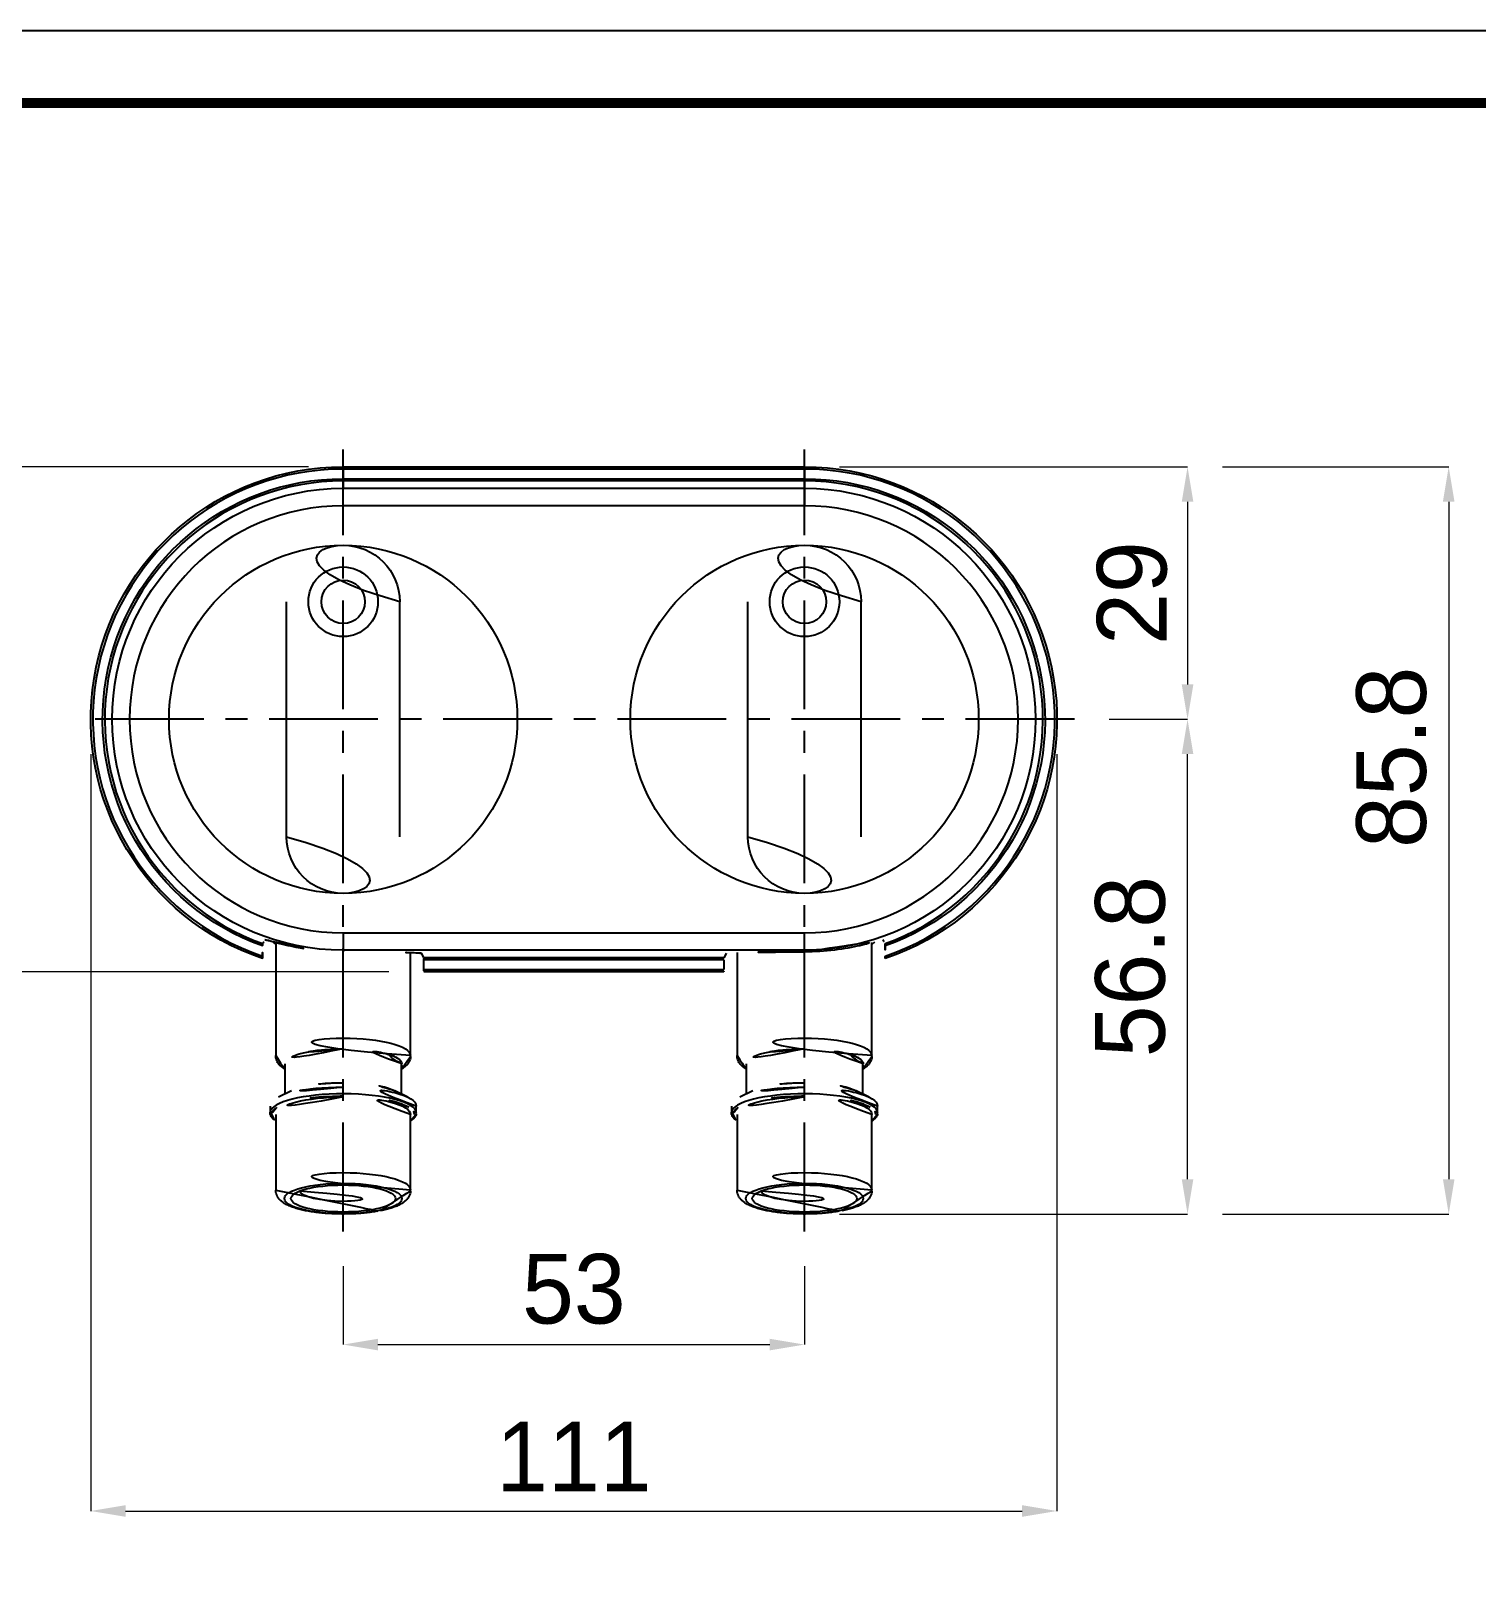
# Model space of a CAD drawing. Extents: x 16296679589 to 16296680075, y -37409616344 to -37409615988.
# Drawn here: x 16296679816.4 to 16296679982.6, y -37409616166.1 to -37409615988.1 of the extents above; entities that cross this region are included whole.
import ezdxf

# ---------------------------------------------------------------- set-up
doc = ezdxf.new("R2010")
doc.units = 0
doc.header["$LTSCALE"] = 10
doc.header["$MEASUREMENT"] = 0
doc.header["$PDMODE"] = 3
doc.header["$PDSIZE"] = -10
doc.linetypes.add('CENTER', pattern=[2, 1.25, -0.25, 0.25, -0.25])
doc.layers.get('0').update_dxf_attribs({"linetype": 'CONTINUOUS'})
doc.layers.get('DEFPOINTS').update_dxf_attribs({"linetype": 'CONTINUOUS'})
doc.layers.add('1', color=7, linetype='CONTINUOUS')
doc.styles.add('Daelim Dimension', font='')
doc.styles.get('Daelim Dimension').set_extended_font_data('나눔고딕')
doc.dimstyles.new('DEFAULT', dxfattribs={"dimscale": 2, "dimtxt": 2, "dimasz": 2, "dimexe": 0, "dimexo": 2, "dimgap": 1, "dimtad": 1, "dimdec": 1, "dimzin": 9, "dimdsep": 46, "dimtxsty": 'Daelim Dimension', "dimcen": 0.5, "dimclrd": 252, "dimclre": 252, "dimclrt": 3, "dimadec": 1, "dimazin": 0, "dimtfac": 1, "dimtdec": 1, "dimtix": 1, "dimtmove": 0, "dimatfit": 3, "dimfxl": 1, "dimtolj": 1, "dimtzin": 1, "dimlwd": 9, "dimlwe": 9, "dimarcsym": 0})

# ---------------------------------------------------------------- blocks, each defined once
blk = doc.blocks.new('*D41')
at = {"color": 5, "lineweight": 9, "transparency": 16777216}
for p, q in [((16296679940.30122, -37409616067.138351), (16296679949.30122, -37409616067.138351)), ((16296679949.30122, -37409616119.977226), (16296679949.30122, -37409616071.138351)), ((16296679909.30122, -37409616123.977226), (16296679949.30122, -37409616123.977226))]:
    blk.add_line(p, q, dxfattribs=at)
at = {"color": 5, "transparency": 16777216}
for points in [[(16296679948.63456, -37409616071.138351), (16296679949.96789, -37409616071.138351), (16296679949.30122, -37409616067.138351)], [(16296679948.63456, -37409616119.977226), (16296679949.96789, -37409616119.977226), (16296679949.30122, -37409616123.977226)]]:
    blk.add_solid(points, dxfattribs=at)
at = {"layer": 'DEFPOINTS', "color": 0, "transparency": 16777216}
for p in [(16296679936.30122, -37409616067.138351), (16296679949.30122, -37409616067.138351), (16296679905.30122, -37409616123.977226)]:
    blk.add_point(p, dxfattribs=at)
at = {"color": 7, "transparency": 16777216, "insert": (16296679942.740431, -37409616095.557793), "char_height": 8, "attachment_point": 5, "rotation": 90, "style": 'Daelim Dimension'}
blk.add_mtext('\\A1;56.8', dxfattribs=at)
blk = doc.blocks.new('*D42')
at = {"color": 5, "lineweight": 9, "transparency": 16777216}
for p, q in [((16296679909.30122, -37409616038.13835), (16296679949.30122, -37409616038.13835)), ((16296679949.30122, -37409616042.13835), (16296679949.30122, -37409616063.13835)), ((16296679945.30122, -37409616067.13835), (16296679949.30122, -37409616067.13835))]:
    blk.add_line(p, q, dxfattribs=at)
at = {"color": 5, "transparency": 16777216}
for points in [[(16296679948.63456, -37409616042.13835), (16296679949.96789, -37409616042.13835), (16296679949.30122, -37409616038.13835)], [(16296679948.63456, -37409616063.13835), (16296679949.96789, -37409616063.13835), (16296679949.30122, -37409616067.13835)]]:
    blk.add_solid(points, dxfattribs=at)
at = {"layer": 'DEFPOINTS', "color": 0, "transparency": 16777216}
for p in [(16296679905.30122, -37409616038.13835), (16296679949.30122, -37409616067.13835), (16296679949.30122, -37409616067.13835)]:
    blk.add_point(p, dxfattribs=at)
at = {"color": 7, "transparency": 16777216, "insert": (16296679942.94644, -37409616052.63835), "char_height": 8, "attachment_point": 5, "rotation": 90, "style": 'Daelim Dimension'}
blk.add_mtext('\\A1;29', dxfattribs=at)
blk = doc.blocks.new('*D43')
at = {"color": 5, "lineweight": 9, "transparency": 16777216}
for p, q in [((16296679953.30122, -37409616038.138351), (16296679979.30122, -37409616038.138351)), ((16296679979.30122, -37409616042.138351), (16296679979.30122, -37409616119.977226)), ((16296679953.30122, -37409616123.977226), (16296679979.30122, -37409616123.977226))]:
    blk.add_line(p, q, dxfattribs=at)
at = {"color": 5, "transparency": 16777216}
for points in [[(16296679978.63455, -37409616042.138351), (16296679979.96788, -37409616042.138351), (16296679979.30122, -37409616038.138351)], [(16296679978.63455, -37409616119.977226), (16296679979.96788, -37409616119.977226), (16296679979.30122, -37409616123.977226)]]:
    blk.add_solid(points, dxfattribs=at)
at = {"layer": 'DEFPOINTS', "color": 0, "transparency": 16777216}
for p in [(16296679949.30122, -37409616038.138351), (16296679949.30122, -37409616123.977226), (16296679979.30122, -37409616123.977226)]:
    blk.add_point(p, dxfattribs=at)
at = {"color": 7, "transparency": 16777216, "insert": (16296679972.740419, -37409616071.509918), "char_height": 8, "attachment_point": 5, "rotation": 90, "style": 'Daelim Dimension'}
blk.add_mtext('\\A1;85.8', dxfattribs=at)
blk = doc.blocks.new('*D44')
at = {"color": 5, "lineweight": 9, "transparency": 16777216}
for p, q in [((16296679823.30122, -37409616071.138351), (16296679823.30122, -37409616158.100273)), ((16296679934.30122, -37409616071.138351), (16296679934.30122, -37409616158.100273)), ((16296679827.30122, -37409616158.100273), (16296679930.30122, -37409616158.100273))]:
    blk.add_line(p, q, dxfattribs=at)
at = {"color": 5, "transparency": 16777216}
for points in [[(16296679827.30122, -37409616157.433601), (16296679827.30122, -37409616158.76693), (16296679823.30122, -37409616158.100273)], [(16296679930.30122, -37409616157.433601), (16296679930.30122, -37409616158.76693), (16296679934.30122, -37409616158.100273)]]:
    blk.add_solid(points, dxfattribs=at)
at = {"layer": 'DEFPOINTS', "color": 0, "transparency": 16777216}
for p in [(16296679823.30122, -37409616067.138351), (16296679934.30122, -37409616067.138351), (16296679934.30122, -37409616158.100273)]:
    blk.add_point(p, dxfattribs=at)
at = {"color": 7, "transparency": 16777216, "insert": (16296679878.80122, -37409616151.831306), "char_height": 8, "attachment_point": 5, "style": 'Daelim Dimension'}
blk.add_mtext('\\A1;111', dxfattribs=at)
blk = doc.blocks.new('*D45')
at = {"color": 5, "lineweight": 9, "transparency": 16777216}
for p, q in [((16296679852.30122, -37409616129.977226), (16296679852.30122, -37409616138.977226)), ((16296679905.30122, -37409616129.977226), (16296679905.30122, -37409616138.977226)), ((16296679856.30122, -37409616138.977226), (16296679901.30122, -37409616138.977226))]:
    blk.add_line(p, q, dxfattribs=at)
at = {"color": 5, "transparency": 16777216}
for points in [[(16296679856.30122, -37409616138.310562), (16296679856.30122, -37409616139.64389), (16296679852.30122, -37409616138.977226)], [(16296679901.30122, -37409616138.310562), (16296679901.30122, -37409616139.64389), (16296679905.30122, -37409616138.977226)]]:
    blk.add_solid(points, dxfattribs=at)
at = {"layer": 'DEFPOINTS', "color": 0, "transparency": 16777216}
for p in [(16296679852.30122, -37409616125.977226), (16296679905.30122, -37409616125.977226), (16296679905.30122, -37409616138.977226)]:
    blk.add_point(p, dxfattribs=at)
at = {"color": 7, "transparency": 16777216, "insert": (16296679878.80122, -37409616132.616707), "char_height": 8, "attachment_point": 5, "style": 'Daelim Dimension'}
blk.add_mtext('\\A1;53', dxfattribs=at)
blk = doc.blocks.new('*D46')
at = {"color": 5, "lineweight": 9, "transparency": 16777216}
for p, q in [((16296679848.30122, -37409616038.13835), (16296679808.30122, -37409616038.13835)), ((16296679808.30122, -37409616042.13835), (16296679808.30122, -37409616092.13835)), ((16296679857.56414, -37409616096.13835), (16296679808.30122, -37409616096.13835))]:
    blk.add_line(p, q, dxfattribs=at)
at = {"color": 5, "transparency": 16777216}
for points in [[(16296679807.63456, -37409616042.13835), (16296679808.96789, -37409616042.13835), (16296679808.30122, -37409616038.13835)], [(16296679807.63456, -37409616092.13835), (16296679808.96789, -37409616092.13835), (16296679808.30122, -37409616096.13835)]]:
    blk.add_solid(points, dxfattribs=at)
at = {"layer": 'DEFPOINTS', "color": 0, "transparency": 16777216}
for p in [(16296679852.30122, -37409616038.13835), (16296679808.30122, -37409616096.13835), (16296679861.56414, -37409616096.13835)]:
    blk.add_point(p, dxfattribs=at)
at = {"color": 7, "transparency": 16777216, "insert": (16296679801.94644, -37409616067.13835), "char_height": 8, "attachment_point": 5, "rotation": 90, "style": 'Daelim Dimension'}
blk.add_mtext('\\A1;58', dxfattribs=at)

msp = doc.modelspace()

# ---------------------------------------------------------------- linework, layer by layer
for p, q in [((16296679845.80122, -37409616080.638351), (16296679845.80122, -37409616053.638351)), ((16296679858.80122, -37409616080.638351), (16296679858.80122, -37409616053.638351)), ((16296679898.80122, -37409616080.638351), (16296679898.80122, -37409616053.638351)), ((16296679911.80122, -37409616080.638351), (16296679911.80122, -37409616053.638351))]:
    msp.add_line(p, q)
at = {"ltscale": 0.5}
msp.add_lwpolyline([(16296679588.76725, -37409616344.220886), (16296680074.84725, -37409616344.220886), (16296680074.84725, -37409615988.06089), (16296679588.76725, -37409615988.06089)], close=True, dxfattribs=at)
at = {"color": 5, "linetype": 'ByBlock', "lineweight": 200, "const_width": 1.12}
msp.add_lwpolyline([(16296679596.5835, -37409616328.970444), (16296680066.9835, -37409616328.970444), (16296680066.9835, -37409615996.330429), (16296679596.5835, -37409615996.330429)], close=True, dxfattribs=at)
for centre, radius in [((16296679852.30122, -37409616067.138351), 20), ((16296679905.30122, -37409616067.138351), 20), ((16296679852.30122, -37409616053.638351), 4), ((16296679905.30122, -37409616053.638351), 4), ((16296679852.30122, -37409616053.638351), 2.5), ((16296679905.30122, -37409616053.638351), 2.5)]:
    msp.add_circle(centre, radius)
for centre, start, end in [((16296679852.30122, -37409616053.638351), 0, 180), ((16296679905.30122, -37409616053.638351), 0, 180), ((16296679852.30122, -37409616080.638351), 180, 0), ((16296679905.30122, -37409616080.638351), 180, 0)]:
    msp.add_arc(centre, 6.5, start, end)
at = {"layer": '1', "color": 1, "linetype": 'CENTER'}
for p, q in [((16296679852.30122, -37409616125.977226), (16296679852.30122, -37409616036.138351)), ((16296679905.30122, -37409616125.977226), (16296679905.30122, -37409616036.138351)), ((16296679936.30122, -37409616067.138351), (16296679821.30122, -37409616067.138351))]:
    msp.add_line(p, q, dxfattribs=at)
at = {"layer": '1', "color": 5, "linetype": 'Continuous'}
for p, q in [((16296679852.30122, -37409616038.138351), (16296679852.30122, -37409616038.388351)), ((16296679905.30122, -37409616038.138351), (16296679905.30122, -37409616038.388351)), ((16296679852.30122, -37409616038.388351), (16296679852.30122, -37409616039.50544)), ((16296679905.30122, -37409616038.388351), (16296679852.30122, -37409616038.388351)), ((16296679852.30122, -37409616039.50544), (16296679852.30122, -37409616039.755363)), ((16296679852.30122, -37409616039.50544), (16296679905.30122, -37409616039.50544)), ((16296679852.30122, -37409616039.755363), (16296679852.30122, -37409616040.60405)), ((16296679905.30122, -37409616039.755363), (16296679852.30122, -37409616039.755363)), ((16296679905.30122, -37409616038.388351), (16296679905.30122, -37409616039.50544)), ((16296679905.30122, -37409616039.50544), (16296679905.30122, -37409616039.755363)), ((16296679905.30122, -37409616039.755363), (16296679905.30122, -37409616040.60405)), ((16296679852.30122, -37409616042.603737), (16296679852.30122, -37409616040.60405)), ((16296679852.30122, -37409616040.60405), (16296679905.30122, -37409616040.60405)), ((16296679905.30122, -37409616040.60405), (16296679905.30122, -37409616042.603737)), ((16296679905.30122, -37409616042.603737), (16296679852.30122, -37409616042.603737)), ((16296679852.30122, -37409616091.672958), (16296679905.30122, -37409616091.672958)), ((16296679852.30122, -37409616091.672958), (16296679852.30122, -37409616093.672653)), ((16296679905.30122, -37409616093.672653), (16296679905.30122, -37409616091.672958)), ((16296679852.30122, -37409616093.672653), (16296679852.30122, -37409616093.865257)), ((16296679905.30122, -37409616093.672653), (16296679852.30122, -37409616093.672653)), ((16296679861.551029, -37409616094.521339), (16296679896.051411, -37409616094.521339)), ((16296679896.04771, -37409616094.771263), (16296679861.554741, -37409616094.771263)), ((16296679905.30122, -37409616093.672653), (16296679905.30122, -37409616093.865257)), ((16296679861.560369, -37409616095.888351), (16296679896.04208, -37409616095.888351))]:
    msp.add_line(p, q, dxfattribs=at)
at = {"layer": '1', "color": 7, "linetype": 'Continuous'}
for p, q in [((16296679852.30122, -37409616038.138351), (16296679905.30122, -37409616038.138351)), ((16296679844.20838, -37409616092.690079), (16296679844.55122, -37409616093.009117)), ((16296679844.55122, -37409616092.796387), (16296679844.55122, -37409616105.775383)), ((16296679913.05122, -37409616105.775383), (16296679913.05122, -37409616092.796387)), ((16296679913.051229, -37409616093.009117), (16296679913.39406, -37409616092.690079)), ((16296679860.05122, -37409616105.775383), (16296679860.05122, -37409616093.942863)), ((16296679861.551029, -37409616094.521339), (16296679861.30088, -37409616094.021004)), ((16296679861.560369, -37409616095.888351), (16296679861.554741, -37409616094.771263)), ((16296679896.04771, -37409616094.771263), (16296679896.04208, -37409616095.888351)), ((16296679896.301559, -37409616094.021004), (16296679896.051411, -37409616094.521339)), ((16296679897.55122, -37409616093.942863), (16296679897.55122, -37409616105.775383)), ((16296679896.0383, -37409616096.138351), (16296679861.56414, -37409616096.138351)), ((16296679845.601219, -37409616106.74131), (16296679845.601219, -37409616110.196098)), ((16296679859.001221, -37409616110.196098), (16296679859.001221, -37409616106.74131)), ((16296679898.601219, -37409616106.74131), (16296679898.601219, -37409616110.196098)), ((16296679912.001221, -37409616110.196098), (16296679912.001221, -37409616106.74131)), ((16296679846.36648, -37409616109.8181), (16296679844.860649, -37409616110.561943)), ((16296679859.741791, -37409616110.561943), (16296679858.23596, -37409616109.8181)), ((16296679899.36648, -37409616109.8181), (16296679897.860649, -37409616110.561943)), ((16296679912.741791, -37409616110.561943), (16296679911.23596, -37409616109.8181)), ((16296679843.90122, -37409616111.570938), (16296679843.90122, -37409616112.343681)), ((16296679844.55122, -37409616112.536873), (16296679844.55122, -37409616121.230202)), ((16296679860.05122, -37409616121.230202), (16296679860.05122, -37409616112.536873)), ((16296679860.70122, -37409616112.343681), (16296679860.70122, -37409616111.570938)), ((16296679896.90122, -37409616111.570938), (16296679896.90122, -37409616112.343681)), ((16296679897.55122, -37409616112.536873), (16296679897.55122, -37409616121.230202)), ((16296679913.05122, -37409616121.230202), (16296679913.05122, -37409616112.536873)), ((16296679913.70122, -37409616112.343681), (16296679913.70122, -37409616111.570938))]:
    msp.add_line(p, q, dxfattribs=at)
at = {"layer": '1', "color": 7, "linetype": 'Continuous', "extrusion": (0, 0, -1)}
for centre, start, end in [((-16296679852.30122, -37409616067.138351), 288.62726626, 90), ((-16296679905.30122, -37409616067.138351), 90, 251.37273374)]:
    msp.add_arc(centre, 29, start, end, dxfattribs=at)
at = {"layer": '1', "color": 5, "linetype": 'Continuous', "extrusion": (0, 0, -1)}
for centre, radius, start, end in [((-16296679852.30122, -37409616067.138351), 27.632913, 289.56487464, 90), ((-16296679905.30122, -37409616067.138351), 27.632913, 90, 250.43512536), ((-16296679852.30122, -37409616067.138351), 26.534301, 270, 90), ((-16296679905.30122, -37409616067.138351), 26.534301, 90, 270)]:
    msp.add_arc(centre, radius, start, end, dxfattribs=at)
at = {"layer": '1', "color": 5, "linetype": 'Continuous'}
for centre, radius, start, end in [((16296679852.30122, -37409616067.138351), 28.75, 90, 251.21265899), ((16296679905.30122, -37409616067.138351), 28.75, 288.78734101, 90), ((16296679852.30122, -37409616067.138351), 24.534605, 90, 270), ((16296679905.30122, -37409616067.138351), 24.534605, 270, 90)]:
    msp.add_arc(centre, radius, start, end, dxfattribs=at)
at = {"layer": '1', "color": 7, "linetype": 'Continuous'}
for centre, start, end in [((16296679852.30122, -37409616067.138351), 90, 250.25756512), ((16296679905.30122, -37409616067.138351), 289.74243488, 90)]:
    msp.add_arc(centre, 27.382989, start, end, dxfattribs=at)
for centre, major_axis, ratio, start_param, end_param in [((16296679852.30122, -37409616094.022362), (9, 0), 0.0174550649, 0.0087266463, 1.5707963268), ((16296679861.550961, -37409616095.021263), (0, 0.5), 0.0087268678, 5.2359877559, 6.2657320147), ((16296679896.051491, -37409616095.021263), (0, 0.5), 0.0087268678, 0.0174532925, 1.0471975512), ((16296679905.30122, -37409616094.022362), (9, 0), 0.0174550649, 1.5707963268, 3.1328660073), ((16296679861.56414, -37409616095.638351), (0, 0.5), 0.0087268678, 2.0943951024, 3.1415926536), ((16296679896.0383, -37409616095.638351), (0, 0.5), 0.0087268678, 3.1415926536, 4.1887902048), ((16296679852.30122, -37409616106.74131), (6.7, 0), 0.2588190451, 1.5707962929, 3.141592374), ((16296679852.30122, -37409616106.74131), (-6.7, 0), 0.2588190451, 3.1415926536, 4.7123889419), ((16296679905.30122, -37409616106.74131), (6.7, 0), 0.2588190451, 1.5707962929, 3.141592374), ((16296679905.30122, -37409616106.74131), (-6.7, 0), 0.2588190451, 3.1415926536, 4.7123889419), ((16296679852.30122, -37409616111.570938), (-8.4, 0), 0.2588190451, 4.7123889625, 6.283185261), ((16296679852.30122, -37409616110.622887), (-6.7, 0), 0.2588190451, 4.7123889465, 5.8006562971), ((16296679852.30122, -37409616111.570938), (8.4, 0), 0.2588190451, 0, 1.5707963328), ((16296679852.30122, -37409616110.622887), (6.7, 0), 0.2588190451, 0.4825288791, 1.5707962929), ((16296679905.30122, -37409616111.570938), (-8.4, 0), 0.2588190451, 4.7123889625, 6.283185261), ((16296679905.30122, -37409616110.622887), (-6.7, 0), 0.2588190451, 4.7123889465, 5.8006562971), ((16296679905.30122, -37409616111.570938), (8.4, 0), 0.2588190451, 0, 1.5707963328), ((16296679905.30122, -37409616110.622887), (6.7, 0), 0.2588190451, 0.4825288791, 1.5707962929), ((16296679852.30122, -37409616112.536873), (7.75, 0), 0.2588190451, 1.5707963112, 3.1415927796), ((16296679852.30122, -37409616112.536873), (8.2, 0), 0.2588190451, 1.5707963002, 2.7650922651), ((16296679852.30122, -37409616112.536873), (7.75, 0), 0.2588190451, 0, 1.570796375), ((16296679852.30122, -37409616112.536873), (-8.2, 0), 0.2588190451, 3.5493124538, 4.7123889538), ((16296679905.30122, -37409616112.536873), (7.75, 0), 0.2588190451, 1.5707963112, 3.1415927796), ((16296679905.30122, -37409616112.536873), (8.2, 0), 0.2588190451, 1.5707963002, 2.7650922651), ((16296679905.30122, -37409616112.536873), (7.75, 0), 0.2588190451, 0, 1.570796375), ((16296679905.30122, -37409616112.536873), (-8.2, 0), 0.2588190451, 3.5493124538, 4.7123889538), ((16296679852.30122, -37409616112.343681), (-8.4, 0), 0.258819045, -0.0187512661, 0), ((16296679852.30122, -37409616112.343681), (8.4, 0), 0.2588190453, -0.018358523, -0.0000000462), ((16296679905.30122, -37409616112.343681), (-8.4, 0), 0.258819045, -0.0187512661, 0), ((16296679905.30122, -37409616112.343681), (8.4, 0), 0.2588190453, -0.018358523, -0.0000000462), ((16296679852.30122, -37409616121.230202), (-5, 0), 0.2588190451, 0.0786382102, 3.0629545404), ((16296679905.30122, -37409616121.230202), (-5, 0), 0.2588190451, 0.0786382102, 3.0629545404)]:
    msp.add_ellipse(centre, major_axis=major_axis, ratio=ratio, start_param=start_param, end_param=end_param, dxfattribs=at)
at = {"layer": '1', "color": 5, "linetype": 'Continuous'}
for centre, major_axis, start_param, end_param in [((16296679852.30122, -37409616105.775383), (7.75, 0), -0.0000980872, 3.1413962276), ((16296679905.30122, -37409616105.775383), (7.75, 0), -0.0000980872, 3.1413962276), ((16296679852.30122, -37409616106.74131), (-6.75, 0), 4.7123889122, 6.4050197641), ((16296679852.30122, -37409616106.74131), (6.75, 0), 0, 1.5707963989), ((16296679905.30122, -37409616106.74131), (-6.75, 0), 4.7123889122, 6.4050197641), ((16296679905.30122, -37409616106.74131), (6.75, 0), 0, 1.5707963989), ((16296679852.30122, -37409616106.74131), (6.75, 0), -0.1218349644, 0), ((16296679905.30122, -37409616106.74131), (6.75, 0), -0.1218349644, 0), ((16296679852.30122, -37409616112.343681), (-8.4, 0), 3.1415926075, 6.2644340411), ((16296679905.30122, -37409616112.343681), (-8.4, 0), 3.1415926075, 6.2644340411), ((16296679852.30122, -37409616112.536873), (8.2, 0), 2.7650925426, 3.4745034272), ((16296679852.30122, -37409616112.536873), (8.2, 0), -0.3329105183, 0), ((16296679852.30122, -37409616112.536873), (-8.2, 0), 3.1415926536, 3.5493125306), ((16296679905.30122, -37409616112.536873), (8.2, 0), 2.7650925426, 3.4745034272), ((16296679905.30122, -37409616112.536873), (8.2, 0), -0.3329105183, 0), ((16296679905.30122, -37409616112.536873), (-8.2, 0), 3.1415926536, 3.5493125306), ((16296679852.30122, -37409616121.230202), (7.75, 0), -0.0000980872, 3.1413962276), ((16296679905.30122, -37409616121.230202), (7.75, 0), -0.0000980872, 3.1413962276)]:
    msp.add_ellipse(centre, major_axis=major_axis, ratio=0.2588190451, start_param=start_param, end_param=end_param, dxfattribs=at)
for centre in [(16296679852.30122, -37409616122.196121), (16296679905.30122, -37409616122.196121)]:
    msp.add_ellipse(centre, major_axis=(6.75, 0), ratio=0.2588190451, dxfattribs=at)
at = {"layer": '1', "color": 7, "linetype": 'Continuous'}
for centre in [(16296679852.30122, -37409616122.196121), (16296679905.30122, -37409616122.196121)]:
    msp.add_ellipse(centre, major_axis=(-6, 0), ratio=0.2588190451, dxfattribs=at)
for points, knots in [([(16296679843.051411, -37409616092.911774), (16296679843.05094, -37409616092.912598), (16296679843.05047, -37409616092.922836), (16296679843.049589, -37409616092.960129), (16296679843.049179, -37409616092.98761), (16296679843.04845, -37409616093.056068), (16296679843.04812, -37409616093.098221), (16296679843.04781, -37409616093.154678), (16296679843.04776, -37409616093.165161), (16296679843.04771, -37409616093.175827)], [0, 0, 0, 0, 0.308120698, 0.308120698, 0.6157519812, 0.6157519812, 0.9309052142, 0.9309052142, 1, 1, 1, 1]), ([(16296679843.301559, -37409616092.469803), (16296679843.32233, -37409616092.433113), (16296679844.318661, -37409616092.778458), (16296679847.61014, -37409616093.521683), (16296679849.92181, -37409616093.865257), (16296679852.30122, -37409616093.865257)], [0, 0, 0, 0, 0.5, 0.5, 1, 1, 1, 1]), ([(16296679905.30122, -37409616093.865257), (16296679907.680759, -37409616093.865257), (16296679909.98877, -37409616093.522324), (16296679913.28204, -37409616092.778999), (16296679914.280109, -37409616092.433113), (16296679914.30088, -37409616092.469803)], [0, 0, 0, 0, 0.5, 0.5, 1, 1, 1, 1]), ([(16296679914.554741, -37409616093.175827), (16296679914.554489, -37409616093.125183), (16296679914.55418, -37409616093.078377), (16296679914.553431, -37409616093.000557), (16296679914.552999, -37409616092.968529), (16296679914.552059, -37409616092.924797), (16296679914.55154, -37409616092.912666), (16296679914.551029, -37409616092.911774)], [0, 0, 0, 0, 0.3316071034, 0.3316071034, 0.6642196373, 0.6642196373, 1, 1, 1, 1]), ([(16296679843.04208, -37409616094.35656), (16296679843.04184, -37409616094.406929), (16296679843.041519, -37409616094.453453), (16296679843.040779, -37409616094.530701), (16296679843.04034, -37409616094.562469), (16296679843.039379, -37409616094.607193), (16296679843.03883, -37409616094.6194), (16296679843.0383, -37409616094.619217)], [0, 0, 0, 0, 0.3251460578, 0.3251460578, 0.6511776725, 0.6511776725, 1, 1, 1, 1]), ([(16296679914.56414, -37409616094.619217), (16296679914.563669, -37409616094.619377), (16296679914.5632, -37409616094.61013), (16296679914.562321, -37409616094.574654), (16296679914.561899, -37409616094.547974), (16296679914.56115, -37409616094.480911), (16296679914.56082, -37409616094.439407), (16296679914.56049, -37409616094.381638), (16296679914.560419, -37409616094.369232), (16296679914.560369, -37409616094.35656)], [0, 0, 0, 0, 0.3045635437, 0.3045635437, 0.6087312534, 0.6087312534, 0.9190457091, 0.9190457091, 1, 1, 1, 1]), ([(16296679844.558229, -37409616105.774933), (16296679844.5555, -37409616105.79818), (16296679844.54409, -37409616105.935371), (16296679844.60088, -37409616106.185883), (16296679844.724119, -37409616106.494583), (16296679844.910339, -37409616106.76902), (16296679845.15024, -37409616107.018417), (16296679845.385969, -37409616107.198311), (16296679845.545071, -37409616107.298767), (16296679845.59539, -37409616107.328827)], [0, 0, 0, 0, 0.0330158672, 0.1957145373, 0.3558234812, 0.5213186179, 0.7016806581, 0.9078952558, 1, 1, 1, 1]), ([(16296679859.00371, -37409616107.330803), (16296679859.016781, -37409616107.323013), (16296679859.157881, -37409616107.237747), (16296679859.389799, -37409616107.074127), (16296679859.66032, -37409616106.809013), (16296679859.861389, -37409616106.52581), (16296679859.992161, -37409616106.218803), (16296679860.053089, -37409616105.96093), (16296679860.045771, -37409616105.814293), (16296679860.04199, -37409616105.776749)], [0, 0, 0, 0, 0.0238737283, 0.2592055911, 0.4564464757, 0.6303783933, 0.7916331446, 0.9471185608, 1, 1, 1, 1]), ([(16296679897.558229, -37409616105.774933), (16296679897.5555, -37409616105.79818), (16296679897.54409, -37409616105.935371), (16296679897.60088, -37409616106.185883), (16296679897.724119, -37409616106.494583), (16296679897.910339, -37409616106.76902), (16296679898.15024, -37409616107.018417), (16296679898.385969, -37409616107.198311), (16296679898.545071, -37409616107.298767), (16296679898.59539, -37409616107.328827)], [0, 0, 0, 0, 0.0330158672, 0.1957145373, 0.3558234812, 0.5213186179, 0.7016806581, 0.9078952558, 1, 1, 1, 1]), ([(16296679912.00371, -37409616107.330803), (16296679912.016781, -37409616107.323013), (16296679912.157881, -37409616107.237747), (16296679912.389799, -37409616107.074127), (16296679912.66032, -37409616106.809013), (16296679912.861389, -37409616106.52581), (16296679912.992161, -37409616106.218803), (16296679913.053089, -37409616105.96093), (16296679913.045771, -37409616105.814293), (16296679913.04199, -37409616105.776749)], [0, 0, 0, 0, 0.0238737283, 0.2592055911, 0.4564464757, 0.6303783933, 0.7916331446, 0.9471185608, 1, 1, 1, 1]), ([(16296679843.91415, -37409616112.290123), (16296679843.90588, -37409616112.33799), (16296679843.897711, -37409616112.467613), (16296679843.965349, -37409616112.678497), (16296679844.10887, -37409616112.908272), (16296679844.30652, -37409616113.105789), (16296679844.468651, -37409616113.226227), (16296679844.543791, -37409616113.276482)], [0, 0, 0, 0, 0.1279148475, 0.3506907343, 0.5769381875, 0.8191475456, 1, 1, 1, 1]), ([(16296679860.05489, -37409616113.279114), (16296679860.06719, -37409616113.27092), (16296679860.187361, -37409616113.189583), (16296679860.386339, -37409616113.028717), (16296679860.576361, -37409616112.792412), (16296679860.6784, -37409616112.57663), (16296679860.68948, -37409616112.446404), (16296679860.688271, -37409616112.396301)], [0, 0, 0, 0, 0.0325201558, 0.3217970656, 0.6114338066, 0.8536475466, 1, 1, 1, 1]), ([(16296679896.91415, -37409616112.290123), (16296679896.90588, -37409616112.33799), (16296679896.897711, -37409616112.467613), (16296679896.965349, -37409616112.678497), (16296679897.10887, -37409616112.908272), (16296679897.30652, -37409616113.105789), (16296679897.468651, -37409616113.226227), (16296679897.543791, -37409616113.276482)], [0, 0, 0, 0, 0.1279148475, 0.3506907343, 0.5769381875, 0.8191475456, 1, 1, 1, 1]), ([(16296679913.05489, -37409616113.279114), (16296679913.06719, -37409616113.27092), (16296679913.187361, -37409616113.189583), (16296679913.386339, -37409616113.028717), (16296679913.576361, -37409616112.792412), (16296679913.6784, -37409616112.57663), (16296679913.68948, -37409616112.446404), (16296679913.688271, -37409616112.396301)], [0, 0, 0, 0, 0.0325201558, 0.3217970656, 0.6114338066, 0.8536475466, 1, 1, 1, 1]), ([(16296679844.558229, -37409616121.229736), (16296679844.5555, -37409616121.252991), (16296679844.54409, -37409616121.390182), (16296679844.60088, -37409616121.640694), (16296679844.724119, -37409616121.949387), (16296679844.910339, -37409616122.223831), (16296679845.15024, -37409616122.473244), (16296679845.45912, -37409616122.708946), (16296679845.853621, -37409616122.935051), (16296679846.337099, -37409616123.145638), (16296679846.893499, -37409616123.333267), (16296679847.498249, -37409616123.494087), (16296679848.142509, -37409616123.630081), (16296679848.822861, -37409616123.74321), (16296679849.534969, -37409616123.83432), (16296679850.27319, -37409616123.903587), (16296679851.030939, -37409616123.950958), (16296679851.80093, -37409616123.976303), (16296679852.575529, -37409616123.979523), (16296679853.34684, -37409616123.960663), (16296679854.10693, -37409616123.919853), (16296679854.84816, -37409616123.857384), (16296679855.563181, -37409616123.773552), (16296679856.14488, -37409616123.684128), (16296679856.48217, -37409616123.621429), (16296679856.601521, -37409616123.597778)], [0, 0, 0, 0, 0.0066764284, 0.0395771552, 0.0719541907, 0.1054204155, 0.1418930074, 0.183593472, 0.2322555365, 0.2859821978, 0.3390880155, 0.3904443844, 0.4405549843, 0.4898637596, 0.5386541461, 0.5871064737, 0.6353413614, 0.6834452099, 0.7314853608, 0.7795199069, 0.8275891248, 0.875749437, 0.9240698813, 0.9726390875, 1, 1, 1, 1]), ([(16296679856.601521, -37409616123.597778), (16296679856.712811, -37409616123.575722), (16296679857.034, -37409616123.508072), (16296679857.53841, -37409616123.38208), (16296679858.09104, -37409616123.208878), (16296679858.59762, -37409616123.007217), (16296679859.035021, -37409616122.779243), (16296679859.389799, -37409616122.528954), (16296679859.66032, -37409616122.263817), (16296679859.861389, -37409616121.980621), (16296679859.992161, -37409616121.673607), (16296679860.053089, -37409616121.415741), (16296679860.045771, -37409616121.269096), (16296679860.04199, -37409616121.231567)], [0, 0, 0, 0, 0.0595288896, 0.175428291, 0.2930075206, 0.4136999554, 0.5391311989, 0.6502409155, 0.7433663366, 0.8254866489, 0.9016215569, 0.9750325279, 1, 1, 1, 1]), ([(16296679897.558229, -37409616121.229736), (16296679897.5555, -37409616121.252991), (16296679897.54409, -37409616121.390182), (16296679897.60088, -37409616121.640694), (16296679897.724119, -37409616121.949387), (16296679897.910339, -37409616122.223831), (16296679898.15024, -37409616122.473244), (16296679898.45912, -37409616122.708946), (16296679898.853621, -37409616122.935051), (16296679899.337099, -37409616123.145638), (16296679899.893499, -37409616123.333267), (16296679900.498249, -37409616123.494087), (16296679901.142509, -37409616123.630081), (16296679901.822861, -37409616123.74321), (16296679902.534969, -37409616123.83432), (16296679903.27319, -37409616123.903587), (16296679904.030939, -37409616123.950958), (16296679904.80093, -37409616123.976303), (16296679905.575529, -37409616123.979523), (16296679906.34684, -37409616123.960663), (16296679907.10693, -37409616123.919853), (16296679907.84816, -37409616123.857384), (16296679908.563181, -37409616123.773552), (16296679909.14488, -37409616123.684128), (16296679909.48217, -37409616123.621429), (16296679909.601521, -37409616123.597778)], [0, 0, 0, 0, 0.0066764284, 0.0395771552, 0.0719541907, 0.1054204155, 0.1418930074, 0.183593472, 0.2322555365, 0.2859821978, 0.3390880155, 0.3904443844, 0.4405549843, 0.4898637596, 0.5386541461, 0.5871064737, 0.6353413614, 0.6834452099, 0.7314853608, 0.7795199069, 0.8275891248, 0.875749437, 0.9240698813, 0.9726390875, 1, 1, 1, 1]), ([(16296679909.601521, -37409616123.597778), (16296679909.712811, -37409616123.575722), (16296679910.034, -37409616123.508072), (16296679910.53841, -37409616123.38208), (16296679911.09104, -37409616123.208878), (16296679911.59762, -37409616123.007217), (16296679912.035021, -37409616122.779243), (16296679912.389799, -37409616122.528954), (16296679912.66032, -37409616122.263817), (16296679912.861389, -37409616121.980621), (16296679912.992161, -37409616121.673607), (16296679913.053089, -37409616121.415741), (16296679913.045771, -37409616121.269096), (16296679913.04199, -37409616121.231567)], [0, 0, 0, 0, 0.0595288896, 0.175428291, 0.2930075206, 0.4136999554, 0.5391311989, 0.6502409155, 0.7433663366, 0.8254866489, 0.9016215569, 0.9750325279, 1, 1, 1, 1])]:
    msp.add_open_spline(points, degree=3, knots=knots, dxfattribs=at)
for points in [[(16296679843.051411, -37409616092.911774), (16296679843.13479, -37409616092.764503), (16296679843.21818, -37409616092.61718), (16296679843.301559, -37409616092.469803)], [(16296679914.30088, -37409616092.469803), (16296679914.38426, -37409616092.61718), (16296679914.467649, -37409616092.764503), (16296679914.551029, -37409616092.911774)], [(16296679914.554741, -37409616093.175827), (16296679914.55661, -37409616093.569633), (16296679914.558491, -37409616093.963188), (16296679914.560369, -37409616094.35656)], [(16296679843.04208, -37409616094.35656), (16296679843.043961, -37409616093.963188), (16296679843.04583, -37409616093.569633), (16296679843.04771, -37409616093.175827)]]:
    msp.add_open_spline(points, degree=3, dxfattribs=at)

# ---------------------------------------------------------------- dimensions: what is measured, and where the dimension line sits
for base, p1, p2, picture, middle in [((16296679808.30122, -37409616096.138351), (16296679852.30122, -37409616038.138351), (16296679861.56414, -37409616096.138351), '*D46', (16296679801.94644, -37409616067.138351)), ((16296679949.30122, -37409616067.138351), (16296679905.30122, -37409616038.138351), (16296679949.30122, -37409616067.138351), '*D42', (16296679942.94644, -37409616052.638351)), ((16296679949.30122, -37409616067.138351), (16296679905.30122, -37409616123.977226), (16296679936.30122, -37409616067.138351), '*D41', (16296679942.740431, -37409616095.557793))]:
    dim = msp.add_linear_dim(base=base, p1=p1, p2=p2, angle=90, dimstyle='DEFAULT', override={"dimtxt": 4, "dimclrd": 5, "dimclre": 5, "dimclrt": 7})
    dim.commit()
    dim.dimension.update_dxf_attribs({"geometry": picture, "text_midpoint": middle})
dim = msp.add_linear_dim(base=(16296679979.30122, -37409616123.977226), p1=(16296679949.30122, -37409616038.138351), p2=(16296679949.30122, -37409616123.977226), angle=90, dimstyle='DEFAULT', override={"dimtxt": 4, "dimclrd": 5, "dimclre": 5, "dimclrt": 7})
dim.commit()
dim.dimension.update_dxf_attribs({"geometry": '*D43', "text_midpoint": (16296679979.30122, -37409616071.509918), "dimtype": 160})
for base, p1, p2, picture, middle in [((16296679934.30122, -37409616158.100273), (16296679823.30122, -37409616067.138351), (16296679934.30122, -37409616067.138351), '*D44', (16296679878.80122, -37409616151.831306)), ((16296679905.30122, -37409616138.977226), (16296679852.30122, -37409616125.977226), (16296679905.30122, -37409616125.977226), '*D45', (16296679878.80122, -37409616132.616707))]:
    dim = msp.add_linear_dim(base=base, p1=p1, p2=p2, dimstyle='DEFAULT', override={"dimtxt": 4, "dimclrd": 5, "dimclre": 5, "dimclrt": 7})
    dim.commit()
    dim.dimension.update_dxf_attribs({"geometry": picture, "text_midpoint": middle})

doc.saveas('drawing.dxf')
